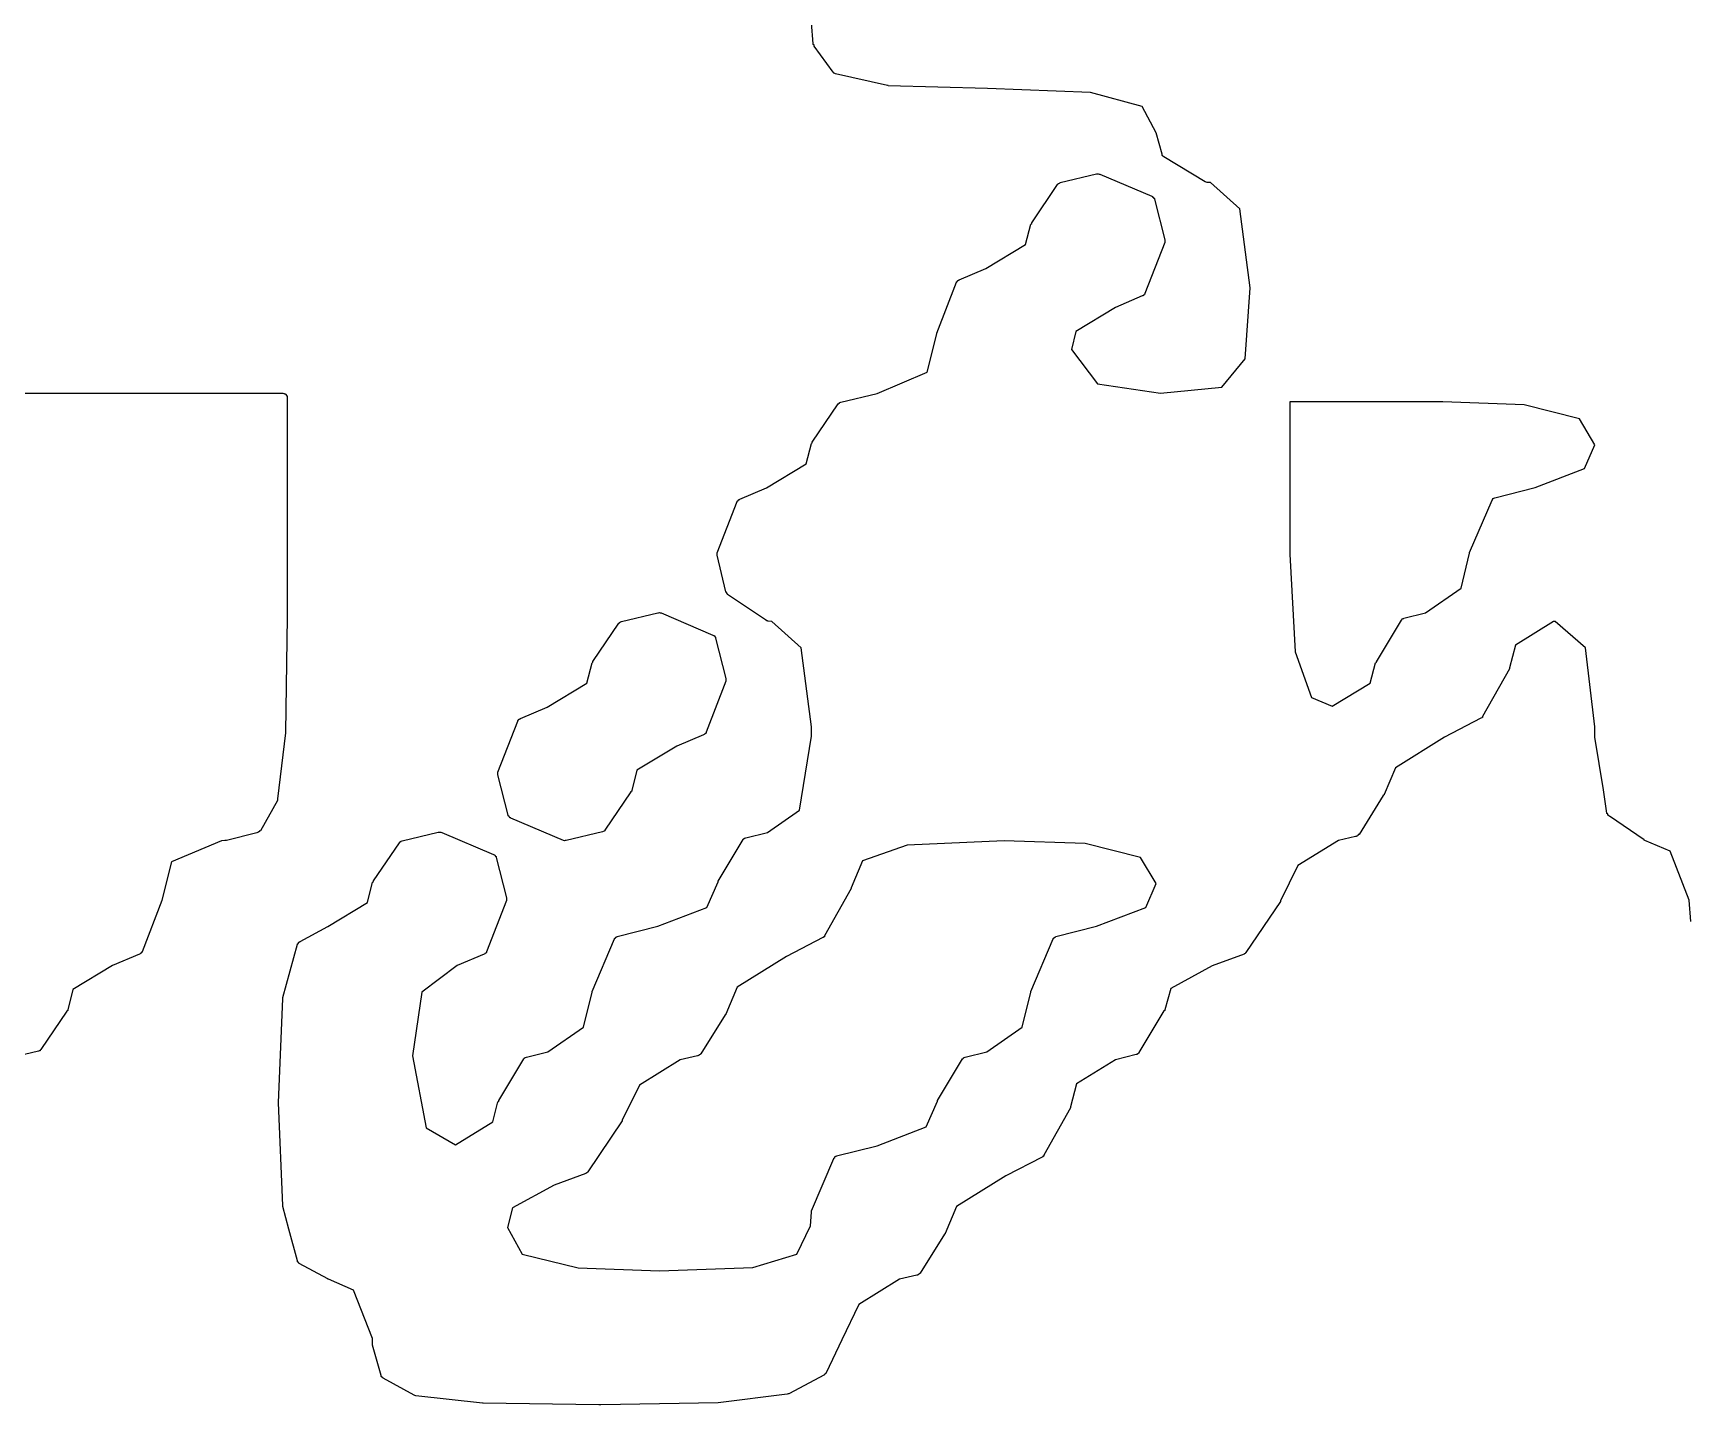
# Model space of a CAD drawing. Header units: millimetres. Extents: x 13 to 222, y -3 to 195.
# Drawn here: x 83.049 to 84.967, y 169.269 to 170.857 of the extents above; entities that cross this region are included whole.
import ezdxf

# ---------------------------------------------------------------- set-up
doc = ezdxf.new("R2010")
doc.units = ezdxf.units.MM
doc.header["$MEASUREMENT"] = 0
doc.layers.add('Silk', color=142, linetype='Continuous')

msp = doc.modelspace()

# ---------------------------------------------------------------- linework, layer by layer
at = {"layer": 'Silk', "linetype": 'Continuous'}
for p, q in [((83.952, 170.8444), (83.95, 170.8691)), ((83.952, 170.8439), (83.952, 170.8444)), ((83.952, 170.8434), (83.952, 170.8439)), ((83.953, 170.8431), (83.952, 170.8434)), ((83.953, 170.8427), (83.953, 170.8431)), ((83.953, 170.8423), (83.953, 170.8427)), ((83.953, 170.8418), (83.953, 170.8423)), ((83.975, 170.8115), (83.953, 170.8418)), ((83.975, 170.8114), (83.975, 170.8115)), ((83.975, 170.8115), (83.975, 170.8115)), ((83.976, 170.8109), (83.975, 170.8114)), ((83.976, 170.8103), (83.976, 170.8109)), ((83.976, 170.8102), (83.976, 170.8103)), ((83.976, 170.8103), (83.976, 170.8103)), ((83.977, 170.8099), (83.976, 170.8102)), ((83.978, 170.8096), (83.977, 170.8099)), ((84.038, 170.7959), (83.978, 170.8096)), ((83.978, 170.8096), (83.978, 170.8096)), ((83.978, 170.8096), (83.978, 170.8096)), ((84.039, 170.7959), (84.038, 170.7959)), ((84.039, 170.7958), (84.039, 170.7959)), ((84.154, 170.7927), (84.039, 170.7958)), ((84.273, 170.788), (84.154, 170.7927)), ((84.333, 170.7718), (84.273, 170.788)), ((84.349, 170.7414), (84.333, 170.7718)), ((84.356, 170.7166), (84.349, 170.7414)), ((84.356, 170.7165), (84.356, 170.7166)), ((84.356, 170.7162), (84.356, 170.7165)), ((84.356, 170.7157), (84.356, 170.7162)), ((84.356, 170.7151), (84.356, 170.7157)), ((84.356, 170.7149), (84.356, 170.7151)), ((84.357, 170.7147), (84.356, 170.7149)), ((84.357, 170.7143), (84.357, 170.7147)), ((84.358, 170.7138), (84.357, 170.7143)), ((84.358, 170.7137), (84.358, 170.7138)), ((84.358, 170.7136), (84.358, 170.7137)), ((84.406, 170.6845), (84.358, 170.7136)), ((84.236, 170.6828), (84.237, 170.6829)), ((84.237, 170.6832), (84.238, 170.6835)), ((84.237, 170.6829), (84.237, 170.6832)), ((84.238, 170.6836), (84.28, 170.6937)), ((84.238, 170.6835), (84.238, 170.6836)), ((84.238, 170.6835), (84.238, 170.6835)), ((84.28, 170.6937), (84.281, 170.6937)), ((84.281, 170.6937), (84.282, 170.6938)), ((84.282, 170.6938), (84.282, 170.6938)), ((84.282, 170.6938), (84.282, 170.6938)), ((84.282, 170.6938), (84.283, 170.6936)), ((84.283, 170.6936), (84.284, 170.6934)), ((84.284, 170.6934), (84.344, 170.6678)), ((84.406, 170.6844), (84.406, 170.6845)), ((84.407, 170.6842), (84.406, 170.6844)), ((84.407, 170.6841), (84.407, 170.6842)), ((84.408, 170.6839), (84.407, 170.6841)), ((84.408, 170.6838), (84.408, 170.6839)), ((84.408, 170.6839), (84.408, 170.6839)), ((84.412, 170.6837), (84.408, 170.6838)), ((84.446, 170.6532), (84.412, 170.6837)), ((84.205, 170.6372), (84.235, 170.6815)), ((84.235, 170.6817), (84.236, 170.6822)), ((84.235, 170.6816), (84.235, 170.6817)), ((84.235, 170.6815), (84.235, 170.6816)), ((84.236, 170.6822), (84.236, 170.6828)), ((84.236, 170.6828), (84.236, 170.6828)), ((84.344, 170.6678), (84.345, 170.6675)), ((84.345, 170.6675), (84.345, 170.6672)), ((84.345, 170.6672), (84.345, 170.667)), ((84.345, 170.667), (84.346, 170.6668)), ((84.346, 170.6668), (84.346, 170.6664)), ((84.346, 170.6664), (84.346, 170.666)), ((84.346, 170.666), (84.346, 170.6657)), ((84.346, 170.6657), (84.347, 170.6654)), ((84.347, 170.6654), (84.347, 170.6649)), ((84.347, 170.6649), (84.347, 170.6644)), ((84.347, 170.6644), (84.359, 170.6175)), ((84.458, 170.5617), (84.446, 170.6532)), ((84.198, 170.6122), (84.204, 170.6356)), ((84.204, 170.6356), (84.205, 170.6364)), ((84.204, 170.6356), (84.204, 170.6356)), ((84.204, 170.6356), (84.204, 170.6356)), ((84.205, 170.6364), (84.205, 170.6372)), ((84.205, 170.6372), (84.205, 170.6372)), ((84.205, 170.6372), (84.205, 170.6372)), ((84.152, 170.5844), (84.198, 170.6122)), ((84.359, 170.6144), (84.336, 170.5553)), ((84.359, 170.6175), (84.359, 170.6168)), ((84.359, 170.6168), (84.359, 170.6162)), ((84.359, 170.6162), (84.359, 170.6159)), ((84.359, 170.6159), (84.359, 170.6157)), ((84.359, 170.6157), (84.359, 170.6151)), ((84.359, 170.6151), (84.359, 170.6144)), ((84.095, 170.5092), (84.118, 170.5683)), ((84.118, 170.5688), (84.119, 170.5692)), ((84.118, 170.5685), (84.118, 170.5688)), ((84.118, 170.5683), (84.118, 170.5685)), ((84.119, 170.5701), (84.12, 170.5705)), ((84.119, 170.5699), (84.119, 170.5701)), ((84.119, 170.5698), (84.119, 170.5699)), ((84.119, 170.5692), (84.119, 170.5698)), ((84.12, 170.5705), (84.12, 170.5709)), ((84.12, 170.5709), (84.121, 170.5709)), ((84.121, 170.5711), (84.152, 170.5844)), ((84.121, 170.5709), (84.121, 170.5711)), ((84.333, 170.5525), (84.302, 170.5392)), ((84.334, 170.5527), (84.333, 170.5525)), ((84.335, 170.5535), (84.334, 170.5531)), ((84.334, 170.5531), (84.334, 170.5528)), ((84.334, 170.5528), (84.334, 170.5527)), ((84.336, 170.5544), (84.335, 170.5539)), ((84.335, 170.5539), (84.335, 170.5537)), ((84.335, 170.5537), (84.335, 170.5535)), ((84.336, 170.5553), (84.336, 170.5551)), ((84.336, 170.5551), (84.336, 170.5549)), ((84.336, 170.5549), (84.336, 170.5544)), ((84.452, 170.4798), (84.458, 170.5617)), ((84.302, 170.5392), (84.256, 170.5114)), ((84.256, 170.5114), (84.251, 170.4903)), ((84.084, 170.4641), (84.095, 170.5086)), ((84.095, 170.5089), (84.095, 170.5092)), ((84.095, 170.5086), (84.095, 170.5089)), ((84.251, 170.4903), (84.281, 170.4507)), ((84.425, 170.4467), (84.452, 170.4798)), ((84.026, 170.4396), (84.084, 170.4641)), ((82.835, 170.4398), (83.338, 170.4398)), ((83.338, 170.4398), (83.339, 170.4397)), ((83.339, 170.4397), (83.339, 170.4397)), ((83.339, 170.4397), (83.339, 170.4396)), ((83.339, 170.4396), (83.34, 170.4395)), ((83.34, 170.4395), (83.34, 170.4393)), ((83.34, 170.4393), (83.341, 170.4391)), ((83.341, 170.4391), (83.341, 170.4389)), ((83.341, 170.4389), (83.341, 170.4386)), ((83.341, 170.4386), (83.342, 170.4383)), ((83.342, 170.4383), (83.342, 170.438)), ((83.342, 170.438), (83.342, 170.4376)), ((83.342, 170.4376), (83.342, 170.4373)), ((83.342, 170.4373), (83.343, 170.4369)), ((83.343, 170.4369), (83.343, 170.4365)), ((83.343, 170.4365), (83.343, 170.4361)), ((83.343, 170.4361), (83.343, 170.4357)), ((83.343, 170.4357), (83.343, 170.4352)), ((83.343, 170.4352), (83.343, 170.4348)), ((83.343, 170.4348), (83.343, 170.1808)), ((83.984, 170.4296), (84.026, 170.4396)), ((84.281, 170.4507), (84.354, 170.4398)), ((84.354, 170.4398), (84.425, 170.4467)), ((83.951, 170.3832), (83.981, 170.4275)), ((83.981, 170.4277), (83.982, 170.4282)), ((83.981, 170.4276), (83.981, 170.4277)), ((83.981, 170.4275), (83.981, 170.4276)), ((83.982, 170.4288), (83.983, 170.4289)), ((83.982, 170.4282), (83.982, 170.4288)), ((83.982, 170.4288), (83.982, 170.4288)), ((83.983, 170.4292), (83.984, 170.4295)), ((83.983, 170.4289), (83.983, 170.4292)), ((83.984, 170.4295), (83.984, 170.4296)), ((83.984, 170.4295), (83.984, 170.4295)), ((84.504, 170.4298), (84.504, 170.2535)), ((84.681, 170.4298), (84.504, 170.4298)), ((84.775, 170.4264), (84.681, 170.4298)), ((84.839, 170.4103), (84.775, 170.4264)), ((84.857, 170.3801), (84.839, 170.4103)), ((83.944, 170.3582), (83.95, 170.3816)), ((83.95, 170.3816), (83.951, 170.3824)), ((83.95, 170.3816), (83.95, 170.3816)), ((83.95, 170.3816), (83.95, 170.3816)), ((83.951, 170.3824), (83.951, 170.3832)), ((83.951, 170.3832), (83.951, 170.3832)), ((83.951, 170.3832), (83.951, 170.3832)), ((84.845, 170.3526), (84.857, 170.3801)), ((83.898, 170.3304), (83.944, 170.3582)), ((84.788, 170.3307), (84.845, 170.3526)), ((83.867, 170.3171), (83.898, 170.3304)), ((84.74, 170.3185), (84.741, 170.3186)), ((84.74, 170.3183), (84.74, 170.3185)), ((84.741, 170.3189), (84.788, 170.3307)), ((84.741, 170.3186), (84.741, 170.3189)), ((83.841, 170.2552), (83.864, 170.3143)), ((83.864, 170.3148), (83.865, 170.3152)), ((83.864, 170.3145), (83.864, 170.3148)), ((83.864, 170.3143), (83.864, 170.3145)), ((83.865, 170.3161), (83.866, 170.3165)), ((83.865, 170.3159), (83.865, 170.3161)), ((83.865, 170.3158), (83.865, 170.3159)), ((83.865, 170.3152), (83.865, 170.3158)), ((83.866, 170.3165), (83.866, 170.3169)), ((83.866, 170.3169), (83.867, 170.3169)), ((83.867, 170.3169), (83.867, 170.3171)), ((84.712, 170.2553), (84.738, 170.316)), ((84.738, 170.3164), (84.739, 170.3169)), ((84.738, 170.316), (84.738, 170.3164)), ((84.739, 170.3178), (84.74, 170.3182)), ((84.739, 170.3174), (84.739, 170.3178)), ((84.739, 170.3172), (84.739, 170.3174)), ((84.739, 170.3169), (84.739, 170.3172)), ((84.74, 170.3182), (84.74, 170.3183)), ((83.841, 170.2546), (83.841, 170.2552)), ((83.841, 170.254), (83.841, 170.2546)), ((83.841, 170.2537), (83.841, 170.254)), ((83.841, 170.2535), (83.841, 170.2537)), ((83.841, 170.2528), (83.841, 170.2535)), ((83.841, 170.2522), (83.841, 170.2528)), ((83.851, 170.2099), (83.841, 170.2522)), ((84.504, 170.2535), (84.51, 170.1403)), ((84.702, 170.2141), (84.712, 170.2545)), ((84.712, 170.2549), (84.712, 170.2553)), ((84.712, 170.2545), (84.712, 170.2549)), ((83.851, 170.2098), (83.851, 170.2099)), ((83.851, 170.2097), (83.851, 170.2098)), ((83.852, 170.209), (83.851, 170.2097)), ((83.852, 170.2083), (83.852, 170.209)), ((83.852, 170.2082), (83.852, 170.2083)), ((83.852, 170.2081), (83.852, 170.2082)), ((83.853, 170.2076), (83.852, 170.2081)), ((83.853, 170.207), (83.853, 170.2076)), ((83.853, 170.2069), (83.853, 170.207)), ((83.853, 170.207), (83.853, 170.207)), ((83.898, 170.1767), (83.853, 170.2069)), ((84.661, 170.1854), (84.702, 170.2141)), ((83.73, 170.1756), (83.772, 170.1857)), ((83.772, 170.1857), (83.773, 170.1857)), ((83.773, 170.1857), (83.774, 170.1858)), ((83.774, 170.1858), (83.774, 170.1858)), ((83.774, 170.1858), (83.775, 170.1856)), ((83.774, 170.1858), (83.774, 170.1858)), ((83.775, 170.1856), (83.776, 170.1854)), ((83.776, 170.1854), (83.836, 170.1598)), ((84.636, 170.1793), (84.661, 170.1854)), ((83.343, 170.1807), (83.341, 170.0473)), ((83.343, 170.1808), (83.343, 170.1808)), ((83.343, 170.1808), (83.343, 170.1807)), ((83.697, 170.1292), (83.727, 170.1735)), ((83.727, 170.1737), (83.728, 170.1742)), ((83.727, 170.1736), (83.727, 170.1737)), ((83.727, 170.1735), (83.727, 170.1736)), ((83.728, 170.1748), (83.729, 170.1749)), ((83.728, 170.1742), (83.728, 170.1748)), ((83.728, 170.1748), (83.728, 170.1748)), ((83.729, 170.1752), (83.73, 170.1755)), ((83.729, 170.1749), (83.729, 170.1752)), ((83.73, 170.1755), (83.73, 170.1756)), ((83.73, 170.1755), (83.73, 170.1755)), ((83.898, 170.1765), (83.898, 170.1767)), ((83.899, 170.1762), (83.898, 170.1765)), ((83.899, 170.1761), (83.899, 170.1762)), ((83.899, 170.176), (83.899, 170.1761)), ((83.9, 170.1759), (83.899, 170.176)), ((83.9, 170.1758), (83.9, 170.1759)), ((83.904, 170.1757), (83.9, 170.1758)), ((83.938, 170.1452), (83.904, 170.1757)), ((84.604, 170.129), (84.633, 170.1771)), ((84.633, 170.1774), (84.634, 170.1779)), ((84.633, 170.1772), (84.633, 170.1774)), ((84.633, 170.1771), (84.633, 170.1772)), ((84.634, 170.1786), (84.635, 170.1789)), ((84.634, 170.1785), (84.634, 170.1786)), ((84.634, 170.1784), (84.634, 170.1785)), ((84.634, 170.1779), (84.634, 170.1784)), ((84.635, 170.1789), (84.636, 170.1792)), ((84.636, 170.1792), (84.636, 170.1793)), ((84.636, 170.1793), (84.636, 170.1793)), ((84.809, 170.1757), (84.765, 170.1483)), ((84.811, 170.1757), (84.809, 170.1757)), ((84.846, 170.1452), (84.811, 170.1757)), ((83.836, 170.1598), (83.837, 170.1595)), ((83.837, 170.1595), (83.837, 170.1592)), ((83.837, 170.1592), (83.837, 170.159)), ((83.837, 170.159), (83.838, 170.1588)), ((83.838, 170.1588), (83.838, 170.1584)), ((83.838, 170.1584), (83.838, 170.158)), ((83.838, 170.158), (83.838, 170.1577)), ((83.838, 170.1577), (83.839, 170.1574)), ((83.839, 170.1574), (83.839, 170.1569)), ((83.839, 170.1569), (83.839, 170.1564)), ((83.839, 170.1564), (83.851, 170.1095)), ((84.765, 170.1483), (84.758, 170.1218)), ((83.69, 170.1042), (83.696, 170.1276)), ((83.696, 170.1276), (83.697, 170.1284)), ((83.696, 170.1276), (83.696, 170.1276)), ((83.696, 170.1276), (83.696, 170.1276)), ((83.697, 170.1284), (83.697, 170.1292)), ((83.697, 170.1292), (83.697, 170.1292)), ((83.697, 170.1292), (83.697, 170.1292)), ((83.95, 170.0535), (83.938, 170.1452)), ((84.51, 170.1403), (84.529, 170.0874)), ((84.597, 170.1042), (84.603, 170.1276)), ((84.603, 170.1276), (84.604, 170.1283)), ((84.604, 170.1283), (84.604, 170.129)), ((84.857, 170.0535), (84.846, 170.1452)), ((83.851, 170.1095), (83.851, 170.1088)), ((83.851, 170.1088), (83.851, 170.1082)), ((83.851, 170.1082), (83.851, 170.1079)), ((83.851, 170.1079), (83.851, 170.1077)), ((83.851, 170.1077), (83.851, 170.1071)), ((84.758, 170.1206), (84.727, 170.0656)), ((84.758, 170.1218), (84.758, 170.1212)), ((84.758, 170.1212), (84.758, 170.1206)), ((83.644, 170.0764), (83.69, 170.1042)), ((83.851, 170.1064), (83.828, 170.0473)), ((83.851, 170.1071), (83.851, 170.1064)), ((84.553, 170.0775), (84.597, 170.1042)), ((83.613, 170.0631), (83.644, 170.0764)), ((84.529, 170.0874), (84.553, 170.0775)), ((83.587, 170.0012), (83.61, 170.0603)), ((83.61, 170.0608), (83.611, 170.0612)), ((83.61, 170.0605), (83.61, 170.0608)), ((83.61, 170.0603), (83.61, 170.0605)), ((83.611, 170.0621), (83.612, 170.0625)), ((83.611, 170.0619), (83.611, 170.0621)), ((83.611, 170.0618), (83.611, 170.0619)), ((83.611, 170.0612), (83.611, 170.0618)), ((83.612, 170.0625), (83.612, 170.0629)), ((83.612, 170.0629), (83.613, 170.0629)), ((83.613, 170.0629), (83.613, 170.0631)), ((83.95, 170.0427), (83.95, 170.0535)), ((84.725, 170.0636), (84.683, 170.0418)), ((84.726, 170.0639), (84.725, 170.0636)), ((84.727, 170.0646), (84.726, 170.0644)), ((84.726, 170.0644), (84.726, 170.0642)), ((84.726, 170.0642), (84.726, 170.0639)), ((84.727, 170.0656), (84.727, 170.0651)), ((84.727, 170.0651), (84.727, 170.0646)), ((84.857, 170.0422), (84.857, 170.0535)), ((83.341, 170.0468), (83.332, 169.9703)), ((83.341, 170.0473), (83.341, 170.047)), ((83.341, 170.047), (83.341, 170.0468)), ((83.794, 170.0312), (83.748, 170.0034)), ((83.825, 170.0445), (83.794, 170.0312)), ((83.826, 170.0447), (83.825, 170.0445)), ((83.827, 170.0455), (83.826, 170.0451)), ((83.826, 170.0451), (83.826, 170.0448)), ((83.826, 170.0448), (83.826, 170.0447)), ((83.828, 170.0464), (83.827, 170.0459)), ((83.827, 170.0459), (83.827, 170.0457)), ((83.827, 170.0457), (83.827, 170.0455)), ((83.828, 170.0473), (83.828, 170.0471)), ((83.828, 170.0471), (83.828, 170.0469)), ((83.828, 170.0469), (83.828, 170.0464)), ((83.936, 169.9573), (83.95, 170.0427)), ((84.683, 170.0418), (84.626, 170.0063)), ((84.857, 170.0418), (84.857, 170.0422)), ((84.857, 170.0415), (84.857, 170.0418)), ((84.867, 169.9805), (84.857, 170.0415)), ((83.587, 170.0005), (83.587, 170.0012)), ((83.587, 169.9999), (83.587, 170.0005)), ((83.587, 169.9997), (83.587, 169.9999)), ((83.587, 169.9995), (83.587, 169.9997)), ((83.587, 169.9988), (83.587, 169.9995)), ((83.587, 169.9982), (83.587, 169.9988)), ((83.599, 169.9512), (83.587, 169.9982)), ((83.748, 170.0034), (83.742, 169.98)), ((84.626, 170.0063), (84.613, 169.9751)), ((83.741, 169.9784), (83.711, 169.9341)), ((83.742, 169.9793), (83.741, 169.9784)), ((83.741, 169.9784), (83.741, 169.9784)), ((83.741, 169.9784), (83.741, 169.9784)), ((83.742, 169.98), (83.742, 169.98)), ((83.742, 169.98), (83.742, 169.98)), ((83.742, 169.98), (83.742, 169.9793)), ((84.612, 169.9743), (84.584, 169.929)), ((84.613, 169.9747), (84.612, 169.9743)), ((84.613, 169.9751), (84.613, 169.9747)), ((84.871, 169.9536), (84.867, 169.9805)), ((83.332, 169.9684), (83.312, 169.9334)), ((83.332, 169.9703), (83.332, 169.9701)), ((83.332, 169.9701), (83.332, 169.97)), ((83.332, 169.97), (83.332, 169.9693)), ((83.332, 169.9693), (83.332, 169.9686)), ((83.332, 169.9686), (83.332, 169.9685)), ((83.332, 169.9685), (83.332, 169.9684)), ((83.899, 169.9314), (83.936, 169.9573)), ((83.599, 169.9507), (83.599, 169.9512)), ((83.6, 169.9502), (83.599, 169.9507)), ((83.6, 169.9499), (83.6, 169.9502)), ((83.6, 169.9497), (83.6, 169.9499)), ((83.6, 169.9493), (83.6, 169.9497)), ((83.601, 169.9488), (83.6, 169.9493)), ((83.601, 169.9486), (83.601, 169.9488)), ((83.601, 169.9484), (83.601, 169.9486)), ((83.602, 169.9482), (83.601, 169.9484)), ((83.602, 169.9479), (83.602, 169.9482)), ((83.663, 169.9222), (83.602, 169.9479)), ((84.871, 169.9533), (84.871, 169.9536)), ((84.872, 169.953), (84.871, 169.9533)), ((84.872, 169.9525), (84.872, 169.953)), ((84.872, 169.9519), (84.872, 169.9525)), ((84.872, 169.9517), (84.872, 169.9519)), ((84.872, 169.9514), (84.872, 169.9517)), ((84.873, 169.951), (84.872, 169.9514)), ((84.873, 169.9506), (84.873, 169.951)), ((84.873, 169.9504), (84.873, 169.9506)), ((84.874, 169.9502), (84.873, 169.9504)), ((84.914, 169.9227), (84.874, 169.9502)), ((83.267, 169.9218), (83.209, 169.8975)), ((83.271, 169.9219), (83.267, 169.9218)), ((83.272, 169.922), (83.271, 169.9219)), ((83.273, 169.922), (83.272, 169.922)), ((83.308, 169.931), (83.273, 169.922)), ((83.309, 169.9311), (83.308, 169.931)), ((83.31, 169.9317), (83.309, 169.9315)), ((83.309, 169.9315), (83.309, 169.9312)), ((83.309, 169.9312), (83.309, 169.9311)), ((83.311, 169.9325), (83.31, 169.9321)), ((83.31, 169.9321), (83.31, 169.9319)), ((83.31, 169.9319), (83.31, 169.9317)), ((83.312, 169.9334), (83.311, 169.9332)), ((83.311, 169.9332), (83.311, 169.9329)), ((83.311, 169.9329), (83.311, 169.9325)), ((83.443, 169.8752), (83.473, 169.9195)), ((83.473, 169.9197), (83.474, 169.9202)), ((83.473, 169.9196), (83.473, 169.9197)), ((83.473, 169.9195), (83.473, 169.9196)), ((83.474, 169.9208), (83.475, 169.9209)), ((83.474, 169.9202), (83.474, 169.9208)), ((83.474, 169.9208), (83.474, 169.9208)), ((83.475, 169.9212), (83.476, 169.9215)), ((83.475, 169.9209), (83.475, 169.9212)), ((83.476, 169.9216), (83.518, 169.9317)), ((83.476, 169.9215), (83.476, 169.9216)), ((83.476, 169.9215), (83.476, 169.9215)), ((83.518, 169.9317), (83.519, 169.9317)), ((83.519, 169.9317), (83.52, 169.9318)), ((83.52, 169.9318), (83.52, 169.9318)), ((83.52, 169.9318), (83.52, 169.9318)), ((83.52, 169.9318), (83.521, 169.9316)), ((83.521, 169.9316), (83.522, 169.9314)), ((83.522, 169.9314), (83.582, 169.9058)), ((83.663, 169.922), (83.663, 169.9222)), ((83.664, 169.9218), (83.663, 169.922)), ((83.665, 169.9219), (83.664, 169.9218)), ((83.664, 169.9218), (83.664, 169.9219)), ((83.664, 169.9219), (83.664, 169.9218)), ((83.666, 169.9219), (83.665, 169.9219)), ((83.708, 169.9321), (83.666, 169.9219)), ((83.709, 169.9324), (83.708, 169.9321)), ((83.708, 169.9321), (83.708, 169.9321)), ((83.708, 169.9321), (83.708, 169.9321)), ((83.71, 169.9327), (83.709, 169.9324)), ((83.711, 169.9334), (83.71, 169.9329)), ((83.71, 169.9329), (83.71, 169.9328)), ((83.71, 169.9328), (83.71, 169.9327)), ((83.711, 169.9341), (83.711, 169.934)), ((83.711, 169.934), (83.711, 169.9339)), ((83.711, 169.9339), (83.711, 169.9334)), ((83.842, 169.875), (83.871, 169.9231)), ((83.871, 169.9234), (83.872, 169.9239)), ((83.871, 169.9232), (83.871, 169.9234)), ((83.871, 169.9231), (83.871, 169.9232)), ((83.872, 169.9246), (83.873, 169.9249)), ((83.872, 169.9245), (83.872, 169.9246)), ((83.872, 169.9244), (83.872, 169.9245)), ((83.872, 169.9239), (83.872, 169.9244)), ((83.873, 169.9249), (83.874, 169.9252)), ((83.874, 169.9253), (83.899, 169.9314)), ((83.874, 169.9252), (83.874, 169.9253)), ((83.874, 169.9253), (83.874, 169.9253)), ((84.061, 169.9166), (84.009, 169.8986)), ((84.173, 169.9218), (84.061, 169.9166)), ((84.267, 169.9184), (84.173, 169.9218)), ((84.331, 169.9023), (84.267, 169.9184)), ((84.56, 169.9221), (84.513, 169.8929)), ((84.58, 169.9268), (84.56, 169.9221)), ((84.581, 169.9268), (84.58, 169.9268)), ((84.582, 169.9274), (84.581, 169.9272)), ((84.581, 169.9272), (84.581, 169.9269)), ((84.581, 169.9269), (84.581, 169.9268)), ((84.583, 169.9282), (84.582, 169.9277)), ((84.582, 169.9277), (84.582, 169.9276)), ((84.582, 169.9276), (84.582, 169.9274)), ((84.584, 169.929), (84.583, 169.9288)), ((84.583, 169.9288), (84.583, 169.9286)), ((84.583, 169.9286), (84.583, 169.9282)), ((84.914, 169.9225), (84.914, 169.9227)), ((84.915, 169.9222), (84.914, 169.9225)), ((84.944, 169.9096), (84.915, 169.9222)), ((83.209, 169.8975), (83.198, 169.853)), ((83.582, 169.9058), (83.583, 169.9055)), ((83.583, 169.9055), (83.583, 169.9052)), ((83.583, 169.9052), (83.583, 169.905)), ((83.583, 169.905), (83.584, 169.9048)), ((83.584, 169.9048), (83.584, 169.9044)), ((83.584, 169.9044), (83.584, 169.904)), ((83.584, 169.904), (83.584, 169.9037)), ((83.584, 169.9037), (83.585, 169.9034)), ((83.585, 169.9034), (83.585, 169.9029)), ((83.585, 169.9029), (83.585, 169.9024)), ((83.585, 169.9024), (83.597, 169.8555)), ((84.009, 169.8986), (83.996, 169.8671)), ((84.349, 169.8721), (84.331, 169.9023)), ((84.966, 169.8531), (84.944, 169.9096)), ((84.513, 169.8929), (84.493, 169.8521)), ((83.436, 169.8502), (83.442, 169.8736)), ((83.442, 169.8736), (83.443, 169.8744)), ((83.442, 169.8736), (83.442, 169.8736)), ((83.442, 169.8736), (83.442, 169.8736)), ((83.443, 169.8744), (83.443, 169.8752)), ((83.443, 169.8752), (83.443, 169.8752)), ((83.443, 169.8752), (83.443, 169.8752)), ((83.829, 169.8446), (83.842, 169.8743)), ((83.842, 169.8746), (83.842, 169.875)), ((83.842, 169.8743), (83.842, 169.8746)), ((83.996, 169.8666), (83.965, 169.8116)), ((83.996, 169.8671), (83.996, 169.8668)), ((83.996, 169.8668), (83.996, 169.8666)), ((84.337, 169.8446), (84.349, 169.8721)), ((83.198, 169.8524), (83.175, 169.7933)), ((83.198, 169.853), (83.198, 169.8527)), ((83.198, 169.8527), (83.198, 169.8524)), ((83.39, 169.8223), (83.436, 169.8502)), ((83.597, 169.8524), (83.574, 169.7933)), ((83.597, 169.8555), (83.597, 169.8548)), ((83.597, 169.8548), (83.597, 169.8542)), ((83.597, 169.8542), (83.597, 169.8539)), ((83.597, 169.8539), (83.597, 169.8537)), ((83.597, 169.8537), (83.597, 169.8531)), ((83.597, 169.8531), (83.597, 169.8524)), ((83.772, 169.8227), (83.829, 169.8446)), ((84.28, 169.8227), (84.337, 169.8446)), ((84.493, 169.8514), (84.453, 169.7924)), ((84.493, 169.8521), (84.493, 169.8518)), ((84.493, 169.8518), (84.493, 169.8514)), ((84.968, 169.8284), (84.966, 169.8531)), ((83.358, 169.8051), (83.39, 169.8223)), ((83.725, 169.8109), (83.772, 169.8227)), ((84.233, 169.8109), (84.28, 169.8227)), ((83.338, 169.7401), (83.355, 169.802)), ((83.355, 169.8023), (83.356, 169.8026)), ((83.355, 169.802), (83.355, 169.8023)), ((83.356, 169.804), (83.357, 169.8044)), ((83.356, 169.8038), (83.356, 169.804)), ((83.356, 169.8036), (83.356, 169.8038)), ((83.356, 169.8031), (83.356, 169.8036)), ((83.356, 169.8026), (83.356, 169.8031)), ((83.357, 169.8048), (83.358, 169.8049)), ((83.357, 169.8044), (83.357, 169.8048)), ((83.358, 169.8049), (83.358, 169.8051)), ((83.696, 169.7473), (83.722, 169.808)), ((83.722, 169.8084), (83.723, 169.8089)), ((83.722, 169.808), (83.722, 169.8084)), ((83.723, 169.8098), (83.724, 169.8102)), ((83.723, 169.8094), (83.723, 169.8098)), ((83.723, 169.8092), (83.723, 169.8094)), ((83.723, 169.8089), (83.723, 169.8092)), ((83.724, 169.8105), (83.725, 169.8106)), ((83.724, 169.8103), (83.724, 169.8105)), ((83.724, 169.8102), (83.724, 169.8103)), ((83.725, 169.8106), (83.725, 169.8109)), ((83.963, 169.8096), (83.921, 169.7878)), ((83.964, 169.8099), (83.963, 169.8096)), ((83.965, 169.8106), (83.964, 169.8104)), ((83.964, 169.8104), (83.964, 169.8102)), ((83.964, 169.8102), (83.964, 169.8099)), ((83.965, 169.8116), (83.965, 169.8111)), ((83.965, 169.8111), (83.965, 169.8106)), ((84.204, 169.7473), (84.23, 169.808)), ((84.23, 169.8084), (84.231, 169.8089)), ((84.23, 169.808), (84.23, 169.8084)), ((84.231, 169.8098), (84.232, 169.8102)), ((84.231, 169.8094), (84.231, 169.8098)), ((84.231, 169.8092), (84.231, 169.8094)), ((84.231, 169.8089), (84.231, 169.8092)), ((84.232, 169.8105), (84.233, 169.8106)), ((84.232, 169.8103), (84.232, 169.8105)), ((84.232, 169.8102), (84.232, 169.8103)), ((84.233, 169.8106), (84.233, 169.8109)), ((83.172, 169.7905), (83.141, 169.7772)), ((83.173, 169.7907), (83.172, 169.7905)), ((83.174, 169.7915), (83.173, 169.7911)), ((83.173, 169.7911), (83.173, 169.7908)), ((83.173, 169.7908), (83.173, 169.7907)), ((83.175, 169.7929), (83.174, 169.7924)), ((83.174, 169.7924), (83.174, 169.7919)), ((83.174, 169.7919), (83.174, 169.7917)), ((83.174, 169.7917), (83.174, 169.7915)), ((83.175, 169.7933), (83.175, 169.7931)), ((83.175, 169.7931), (83.175, 169.7929)), ((83.571, 169.7905), (83.54, 169.7773)), ((83.572, 169.7907), (83.571, 169.7905)), ((83.573, 169.7915), (83.572, 169.7911)), ((83.572, 169.7911), (83.572, 169.7908)), ((83.572, 169.7908), (83.572, 169.7907)), ((83.574, 169.7924), (83.573, 169.7919)), ((83.573, 169.7919), (83.573, 169.7917)), ((83.573, 169.7917), (83.573, 169.7915)), ((83.574, 169.7933), (83.574, 169.7931)), ((83.574, 169.7931), (83.574, 169.7929)), ((83.574, 169.7929), (83.574, 169.7924)), ((83.921, 169.7878), (83.864, 169.7523)), ((84.451, 169.7905), (84.414, 169.7771)), ((84.452, 169.7912), (84.451, 169.7909)), ((84.451, 169.7909), (84.451, 169.7905)), ((84.453, 169.7919), (84.452, 169.7914)), ((84.452, 169.7914), (84.452, 169.7913)), ((84.452, 169.7913), (84.452, 169.7912)), ((84.453, 169.7924), (84.453, 169.7919)), ((83.141, 169.7772), (83.095, 169.7494)), ((83.54, 169.7773), (83.499, 169.7465)), ((84.414, 169.7771), (84.366, 169.7507)), ((83.095, 169.7494), (83.089, 169.726)), ((83.499, 169.7465), (83.488, 169.6729)), ((83.686, 169.7061), (83.696, 169.7465)), ((83.696, 169.7469), (83.696, 169.7473)), ((83.696, 169.7465), (83.696, 169.7469)), ((83.864, 169.7523), (83.851, 169.7211)), ((84.194, 169.7061), (84.204, 169.7465)), ((84.204, 169.7469), (84.204, 169.7473)), ((84.204, 169.7465), (84.204, 169.7469)), ((84.366, 169.7507), (84.359, 169.7259)), ((83.088, 169.7244), (83.058, 169.6801)), ((83.089, 169.7252), (83.088, 169.7244)), ((83.088, 169.7244), (83.088, 169.7244)), ((83.088, 169.7244), (83.088, 169.7244)), ((83.089, 169.726), (83.089, 169.726)), ((83.089, 169.726), (83.089, 169.726)), ((83.089, 169.726), (83.089, 169.7252)), ((83.333, 169.6186), (83.338, 169.7389)), ((83.338, 169.7395), (83.338, 169.7401)), ((83.338, 169.7389), (83.338, 169.7395)), ((84.358, 169.7247), (84.329, 169.6766)), ((84.359, 169.7253), (84.358, 169.7247)), ((84.359, 169.7259), (84.359, 169.7253)), ((83.645, 169.6774), (83.686, 169.7061)), ((83.85, 169.7203), (83.822, 169.675)), ((83.851, 169.7207), (83.85, 169.7203)), ((83.851, 169.7211), (83.851, 169.7207)), ((84.153, 169.6774), (84.194, 169.7061)), ((83.055, 169.6781), (83.013, 169.668)), ((83.056, 169.6784), (83.055, 169.6781)), ((83.055, 169.6781), (83.055, 169.6781)), ((83.055, 169.6781), (83.055, 169.6781)), ((83.057, 169.6787), (83.056, 169.6784)), ((83.058, 169.6799), (83.057, 169.6794)), ((83.057, 169.6794), (83.057, 169.6789)), ((83.057, 169.6789), (83.057, 169.6788)), ((83.057, 169.6788), (83.057, 169.6787)), ((83.058, 169.6801), (83.058, 169.68)), ((83.058, 169.68), (83.058, 169.6799)), ((83.488, 169.6729), (83.504, 169.5895)), ((83.588, 169.621), (83.617, 169.6691)), ((83.617, 169.6694), (83.618, 169.6699)), ((83.617, 169.6692), (83.617, 169.6694)), ((83.617, 169.6691), (83.617, 169.6692)), ((83.618, 169.6706), (83.619, 169.6709)), ((83.618, 169.6705), (83.618, 169.6706)), ((83.618, 169.6704), (83.618, 169.6705)), ((83.618, 169.6699), (83.618, 169.6704)), ((83.619, 169.6709), (83.62, 169.6712)), ((83.62, 169.6713), (83.645, 169.6774)), ((83.62, 169.6712), (83.62, 169.6713)), ((83.62, 169.6713), (83.62, 169.6713)), ((83.798, 169.6681), (83.751, 169.6389)), ((83.818, 169.6728), (83.798, 169.6681)), ((83.819, 169.6728), (83.818, 169.6728)), ((83.82, 169.6734), (83.819, 169.6732)), ((83.819, 169.6732), (83.819, 169.6729)), ((83.819, 169.6729), (83.819, 169.6728)), ((83.821, 169.6742), (83.82, 169.6737)), ((83.82, 169.6737), (83.82, 169.6736)), ((83.82, 169.6736), (83.82, 169.6734)), ((83.822, 169.675), (83.821, 169.6748)), ((83.821, 169.6748), (83.821, 169.6746)), ((83.821, 169.6746), (83.821, 169.6742)), ((84.096, 169.621), (84.125, 169.6691)), ((84.125, 169.6694), (84.126, 169.6699)), ((84.125, 169.6692), (84.125, 169.6694)), ((84.125, 169.6691), (84.125, 169.6692)), ((84.126, 169.6706), (84.127, 169.6709)), ((84.126, 169.6705), (84.126, 169.6706)), ((84.126, 169.6704), (84.126, 169.6705)), ((84.126, 169.6699), (84.126, 169.6704)), ((84.127, 169.6709), (84.128, 169.6712)), ((84.128, 169.6713), (84.153, 169.6774)), ((84.128, 169.6712), (84.128, 169.6713)), ((84.128, 169.6713), (84.128, 169.6713)), ((84.302, 169.6681), (84.257, 169.6403)), ((84.326, 169.6743), (84.302, 169.6681)), ((84.327, 169.6744), (84.326, 169.6743)), ((84.328, 169.675), (84.327, 169.6747)), ((84.327, 169.6747), (84.327, 169.6744)), ((84.327, 169.6744), (84.327, 169.6744)), ((84.329, 169.6757), (84.328, 169.6752)), ((84.328, 169.6752), (84.328, 169.6751)), ((84.328, 169.6751), (84.328, 169.675)), ((84.329, 169.6766), (84.329, 169.6764)), ((84.329, 169.6764), (84.329, 169.6762)), ((84.329, 169.6762), (84.329, 169.6757)), ((83.751, 169.6389), (83.731, 169.5981)), ((84.257, 169.6403), (84.25, 169.6138)), ((83.333, 169.6184), (83.333, 169.6186)), ((83.333, 169.6182), (83.333, 169.6184)), ((83.338, 169.4994), (83.333, 169.6182)), ((83.581, 169.5962), (83.587, 169.6196)), ((83.587, 169.6196), (83.588, 169.6203)), ((83.588, 169.6203), (83.588, 169.621)), ((84.083, 169.5906), (84.096, 169.6203)), ((84.096, 169.6206), (84.096, 169.621)), ((84.096, 169.6203), (84.096, 169.6206)), ((84.25, 169.6126), (84.219, 169.5576)), ((84.25, 169.6138), (84.25, 169.6132)), ((84.25, 169.6132), (84.25, 169.6126)), ((83.538, 169.5698), (83.581, 169.5962)), ((83.731, 169.5974), (83.691, 169.5384)), ((83.731, 169.5981), (83.731, 169.5978)), ((83.731, 169.5978), (83.731, 169.5974)), ((84.026, 169.5687), (84.083, 169.5906)), ((83.504, 169.5895), (83.538, 169.5698)), ((83.95, 169.4933), (83.976, 169.554)), ((83.976, 169.5544), (83.977, 169.5549)), ((83.976, 169.554), (83.976, 169.5544)), ((83.977, 169.5558), (83.978, 169.5562)), ((83.977, 169.5554), (83.977, 169.5558)), ((83.977, 169.5552), (83.977, 169.5554)), ((83.977, 169.5549), (83.977, 169.5552)), ((83.978, 169.5565), (83.979, 169.5566)), ((83.978, 169.5563), (83.978, 169.5565)), ((83.978, 169.5562), (83.978, 169.5563)), ((83.979, 169.5569), (84.026, 169.5687)), ((83.979, 169.5566), (83.979, 169.5569)), ((84.217, 169.5556), (84.175, 169.5338)), ((84.218, 169.5559), (84.217, 169.5556)), ((84.219, 169.5566), (84.218, 169.5564)), ((84.218, 169.5564), (84.218, 169.5562)), ((84.218, 169.5562), (84.218, 169.5559)), ((84.219, 169.5576), (84.219, 169.5571)), ((84.219, 169.5571), (84.219, 169.5566)), ((83.689, 169.5365), (83.652, 169.5231)), ((83.69, 169.5372), (83.689, 169.5369)), ((83.689, 169.5369), (83.689, 169.5365)), ((83.691, 169.5379), (83.69, 169.5374)), ((83.69, 169.5374), (83.69, 169.5373)), ((83.69, 169.5373), (83.69, 169.5372)), ((83.691, 169.5384), (83.691, 169.5379)), ((84.175, 169.5338), (84.118, 169.4983)), ((83.652, 169.5231), (83.604, 169.4967)), ((83.338, 169.4989), (83.338, 169.4994)), ((83.338, 169.4983), (83.338, 169.4989)), ((83.345, 169.4719), (83.338, 169.4983)), ((83.604, 169.4967), (83.598, 169.4739)), ((84.118, 169.4983), (84.105, 169.4671)), ((83.933, 169.443), (83.949, 169.4759)), ((83.949, 169.4759), (83.95, 169.4916)), ((83.95, 169.4926), (83.95, 169.4933)), ((83.95, 169.4933), (83.95, 169.4933)), ((83.95, 169.4933), (83.95, 169.4933)), ((83.95, 169.4916), (83.95, 169.4926)), ((83.95, 169.4916), (83.95, 169.4916)), ((83.95, 169.4916), (83.95, 169.4916)), ((83.355, 169.4354), (83.345, 169.4719)), ((83.598, 169.4739), (83.615, 169.4433)), ((84.104, 169.4663), (84.076, 169.421)), ((84.105, 169.4667), (84.104, 169.4663)), ((84.105, 169.4671), (84.105, 169.4667)), ((83.615, 169.4433), (83.68, 169.4273)), ((83.882, 169.4276), (83.933, 169.443)), ((83.355, 169.4352), (83.355, 169.4354)), ((83.355, 169.4349), (83.355, 169.4352)), ((83.355, 169.4344), (83.355, 169.4349)), ((83.356, 169.4339), (83.355, 169.4344)), ((83.356, 169.4337), (83.356, 169.4339)), ((83.356, 169.4334), (83.356, 169.4337)), ((83.356, 169.4331), (83.356, 169.4334)), ((83.357, 169.4326), (83.356, 169.4331)), ((83.357, 169.4325), (83.357, 169.4326)), ((83.357, 169.4323), (83.357, 169.4325)), ((83.39, 169.4144), (83.357, 169.4323)), ((83.68, 169.4273), (83.774, 169.4238)), ((83.774, 169.4238), (83.882, 169.4276)), ((84.072, 169.4188), (84.052, 169.4141)), ((84.073, 169.4188), (84.072, 169.4188)), ((84.074, 169.4194), (84.073, 169.4192)), ((84.073, 169.4192), (84.073, 169.4189)), ((84.073, 169.4189), (84.073, 169.4188)), ((84.075, 169.4202), (84.074, 169.4197)), ((84.074, 169.4197), (84.074, 169.4196)), ((84.074, 169.4196), (84.074, 169.4194)), ((84.076, 169.421), (84.075, 169.4208)), ((84.075, 169.4208), (84.075, 169.4206)), ((84.075, 169.4206), (84.075, 169.4202)), ((83.39, 169.4143), (83.39, 169.4144)), ((83.391, 169.4142), (83.39, 169.4143)), ((83.42, 169.4016), (83.391, 169.4142)), ((83.442, 169.3453), (83.42, 169.4016)), ((84.052, 169.4141), (84.005, 169.3849)), ((84.005, 169.3849), (83.985, 169.3441)), ((83.442, 169.3389), (83.442, 169.3453)), ((83.985, 169.3441), (83.967, 169.3058)), ((83.442, 169.3383), (83.442, 169.3389)), ((83.442, 169.3377), (83.442, 169.3383)), ((83.452, 169.3026), (83.442, 169.3377)), ((83.452, 169.3023), (83.452, 169.3026)), ((83.452, 169.3021), (83.452, 169.3023)), ((83.452, 169.3016), (83.452, 169.3021)), ((83.965, 169.3036), (83.924, 169.2816)), ((83.966, 169.3044), (83.965, 169.304)), ((83.965, 169.304), (83.965, 169.3036)), ((83.967, 169.3052), (83.966, 169.3046)), ((83.966, 169.3046), (83.966, 169.3045)), ((83.966, 169.3045), (83.966, 169.3044)), ((83.967, 169.3058), (83.967, 169.3052)), ((83.453, 169.301), (83.452, 169.3016)), ((83.453, 169.3008), (83.453, 169.301)), ((83.453, 169.3006), (83.453, 169.3008)), ((83.453, 169.3002), (83.453, 169.3006)), ((83.454, 169.2998), (83.453, 169.3002)), ((83.454, 169.2997), (83.454, 169.2998)), ((83.454, 169.2995), (83.454, 169.2997)), ((83.49, 169.2798), (83.454, 169.2995)), ((83.49, 169.2797), (83.49, 169.2798)), ((83.49, 169.2798), (83.49, 169.2798)), ((83.491, 169.2795), (83.49, 169.2797)), ((83.492, 169.2793), (83.491, 169.2795)), ((83.492, 169.2792), (83.492, 169.2793)), ((83.492, 169.2793), (83.492, 169.2793)), ((83.569, 169.2706), (83.492, 169.2792)), ((83.57, 169.2706), (83.569, 169.2706)), ((83.704, 169.2687), (83.57, 169.2706)), ((83.57, 169.2706), (83.57, 169.2706)), ((83.706, 169.2687), (83.704, 169.2687)), ((83.704, 169.2687), (83.704, 169.2687)), ((83.704, 169.2687), (83.704, 169.2687)), ((83.842, 169.271), (83.706, 169.2687)), ((83.706, 169.2687), (83.706, 169.2687)), ((83.706, 169.2687), (83.706, 169.2687)), ((83.922, 169.2811), (83.842, 169.2711)), ((83.842, 169.2711), (83.842, 169.2711)), ((83.842, 169.2711), (83.842, 169.271)), ((83.923, 169.2813), (83.922, 169.2811)), ((83.922, 169.2811), (83.922, 169.2811)), ((83.922, 169.2811), (83.922, 169.2811)), ((83.924, 169.2816), (83.923, 169.2813)), ((83.924, 169.2816), (83.924, 169.2816)), ((83.924, 169.2816), (83.924, 169.2816))]:
    msp.add_line(p, q, dxfattribs=at)

doc.saveas('drawing.dxf')
